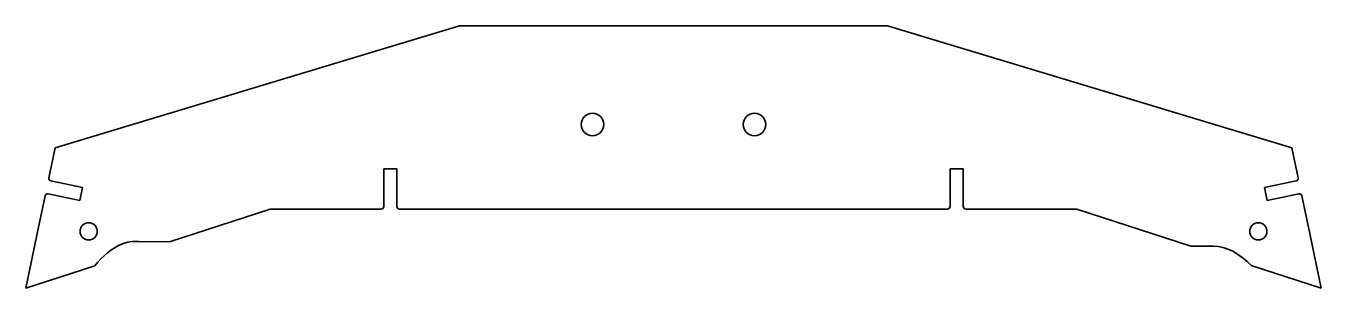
# Model space of a CAD drawing. Extents: x 55 to 534, y 166 to 263.
import ezdxf

# ---------------------------------------------------------------- set-up
doc = ezdxf.new("R2010")
doc.units = 0

msp = doc.modelspace()

# ---------------------------------------------------------------- linework, layer by layer
at = {"color": 7, "lineweight": 35}
for p, q in [((65.39991, 218.01976), (215.209763, 263.264282)), ((215.209763, 263.264282), (294.552216, 263.264282)), ((373.894684, 263.264282), (294.552216, 263.264282)), ((523.704529, 218.01976), (373.894684, 263.264282)), ((63.096245, 206.895782), (65.39991, 218.01976)), ((526.008179, 206.895782), (523.704529, 218.01976)), ((187.171143, 210.2397), (187.171143, 196.2397)), ((192.071152, 210.2397), (187.171143, 210.2397)), ((192.071152, 196.2397), (192.071152, 210.2397)), ((397.033325, 196.2397), (397.033325, 210.2397)), ((397.033325, 210.2397), (401.933319, 210.2397)), ((401.933319, 210.2397), (401.933319, 196.2397)), ((75.623352, 203.280334), (63.872681, 205.713776)), ((74.6297, 198.482132), (75.623352, 203.280334)), ((513.481079, 203.280334), (525.23175, 205.713776)), ((514.474731, 198.482132), (513.481079, 203.280334)), ((58.807701, 186.18718), (61.697014, 200.139145)), ((62.879025, 200.915588), (74.6297, 198.482132)), ((526.225403, 200.915588), (514.474731, 198.482132)), ((530.296753, 186.18718), (527.40741, 200.139145)), ((145.171143, 195.2397), (107.776688, 183.135666)), ((186.171143, 195.2397), (145.171143, 195.2397)), ((292.134155, 195.2397), (193.071152, 195.2397)), ((292.134155, 195.2397), (294.552216, 195.2397)), ((294.552216, 195.2397), (296.970306, 195.2397)), ((296.970306, 195.2397), (396.033325, 195.2397)), ((402.933319, 195.2397), (443.933319, 195.2397)), ((443.933319, 195.2397), (486.216003, 181.553436)), ((58.807701, 186.18718), (57.814041, 181.388992)), ((107.776688, 183.135666), (96.309845, 183.175293)), ((530.296753, 186.18718), (531.290405, 181.388992)), ((54.61203, 165.927063), (57.814041, 181.388992)), ((494.642212, 181.511124), (486.216003, 181.553436)), ((534.492432, 165.927063), (531.290405, 181.388992)), ((80.147331, 174.192459), (54.61203, 165.927063)), ((508.617157, 174.302505), (534.492432, 165.927063))]:
    msp.add_line(p, q, dxfattribs=at)
for centre, radius in [((264.552216, 226.642715), 4.2), ((324.552246, 226.642715), 4.2), ((77.876556, 186.994797), 3.2), ((511.227905, 186.994797), 3.2)]:
    msp.add_circle(centre, radius, dxfattribs=at)
for centre, radius, start, end in [((64.07547, 206.692993), 1, 168.3, 258.3), ((525.028992, 206.692993), 1, 281.700002, 11.7), ((62.676235, 199.936356), 1, 78.299998, 168.3), ((526.428223, 199.936356), 1, 11.7, 101.7), ((186.171143, 196.2397), 1, 269.999997, 0), ((193.071152, 196.2397), 1, 180.000005, 269.999997), ((396.033325, 196.2397), 1, 269.999997, 0), ((402.933319, 196.2397), 1, 180.000005, 269.999997), ((95.09124, 170.761063), 12.531838, 98.843704, 114.042255), ((94.852837, 172.192871), 11.079085, 82.442828, 98.763839)]:
    msp.add_arc(centre, radius, start, end, dxfattribs=at)
for centre, major_axis, ratio, start_param, end_param in [((90.097961, 163.97319), (10.898502, 18.149237), 0.661311, 0.7441873339, 1.3980740766), ((500.51593, 161.925583), (-11.103004, 18.174889), 0.65734, 5.0145871859, 5.902804407)]:
    msp.add_ellipse(centre, major_axis=major_axis, ratio=ratio, start_param=start_param, end_param=end_param, dxfattribs=at)

doc.saveas('drawing.dxf')
